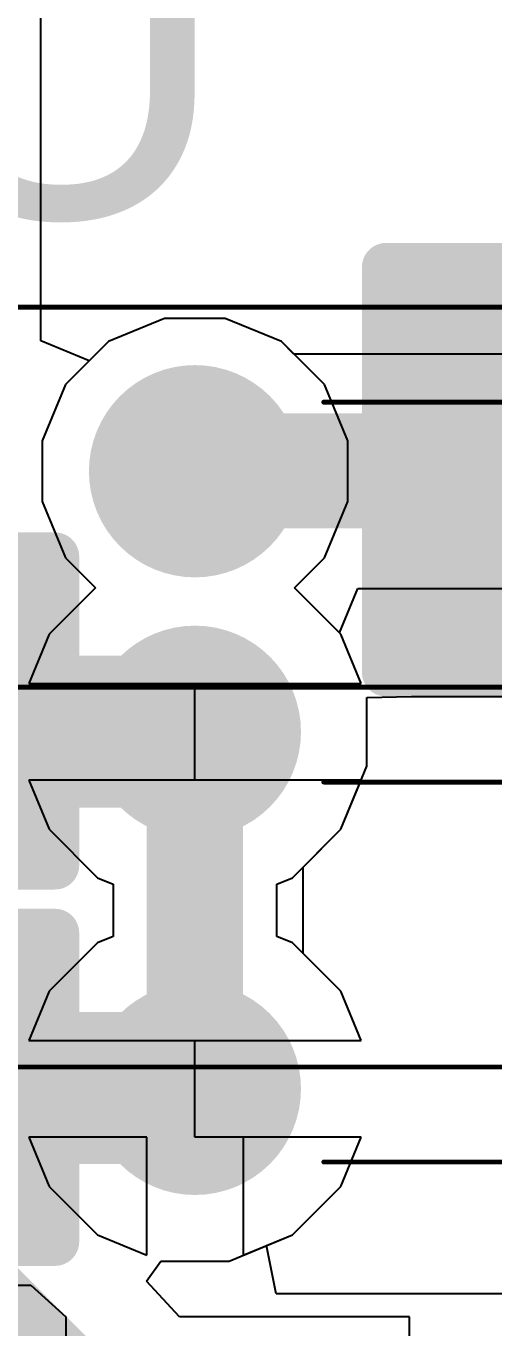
# Model space of a CAD drawing. Header units: inches. Extents: x 0 to 323, y -26 to 38.
# Drawn here: x 8.692 to 9.925, y 4.73 to 8.157 of the extents above; entities that cross this region are included whole.
import ezdxf

# ---------------------------------------------------------------- set-up
doc = ezdxf.new("R2010")
doc.units = ezdxf.units.IN
for name, color, linetype in [('Bottom Layer', 5, 'Continuous'), ('Bottom Overlay', 54, 'Continuous'), ('Bottom Solder', 6, 'Continuous'), ('Drill Drawing', 1, 'Continuous'), ('GND', 76, 'Continuous'), ('Mechanical 3', 76, 'Continuous'), ('Power', 16, 'Continuous'), ('Top Layer', 1, 'Continuous'), ('Top Overlay', 2, 'Continuous'), ('Top Paste', 8, 'Continuous'), ('Top Solder', 216, 'Continuous'), ('Via Holes', 16, 'Continuous')]:
    doc.layers.add(name, color=color, linetype=linetype)
doc.styles.add('Arial', font='', dxfattribs={"height": 0.2})
doc.styles.get('Arial').set_extended_font_data('Arial')

# ---------------------------------------------------------------- blocks, each defined once
blk = doc.blocks.new('C___0402_19')
at = {"layer": 'Top Layer'}
for points in [[(-0.6985, -0.3175), (-0.6985, 0.3175), (-0.2413, 0.3175), (-0.2413, -0.3175)], [(0.2413, -0.3175), (0.2413, 0.3175), (0.6985, 0.3175), (0.6985, -0.3175)]]:
    blk.add_hatch(color=1, dxfattribs=at).paths.add_polyline_path(points)
at = {"layer": 'Top Paste'}
for points in [[(-0.6985, -0.3175), (-0.6985, 0.3175), (-0.2413, 0.3175), (-0.2413, -0.3175)], [(0.2413, -0.3175), (0.2413, 0.3175), (0.6985, 0.3175), (0.6985, -0.3175)]]:
    blk.add_hatch(color=8, dxfattribs=at).paths.add_polyline_path(points)
at = {"layer": 'Top Solder'}
for points in [[(-0.7585, -0.3775), (-0.7585, 0.3775), (-0.1813, 0.3775), (-0.1813, -0.3775)], [(0.1813, -0.3775), (0.1813, 0.3775), (0.7585, 0.3775), (0.7585, -0.3775)]]:
    blk.add_hatch(color=216, dxfattribs=at).paths.add_polyline_path(points)
at = {"layer": 'Top Overlay'}
for points in [[(-0.7874, 0.4064, 0.127, 0.127, 0), (-0.7874, -0.4064, 0.127, 0.127, 0)], [(-0.2794, 0.4064, 0.127, 0.127, 0), (-0.7874, 0.4064, 0.127, 0.127, 0)], [(0.7874, 0.4064, 0.127, 0.127, 0), (0.2794, 0.4064, 0.127, 0.127, 0)], [(0.7874, 0.4064, 0.127, 0.127, 0), (0.7874, -0.4064, 0.127, 0.127, 0)], [(-0.2794, -0.4064, 0.127, 0.127, 0), (-0.7874, -0.4064, 0.127, 0.127, 0)], [(0.7874, -0.4064, 0.127, 0.127, 0), (0.2794, -0.4064, 0.127, 0.127, 0)]]:
    blk.add_lwpolyline(points, format="xyseb", dxfattribs=at)
for points in [[(-0.8191, 0.4064, 0.0635, 0.0635, 1), (-0.7556, 0.4064, 0.0635, 0.0635, 1)], [(-0.8191, 0.4064, 0.0635, 0.0635, 1), (-0.7556, 0.4064, 0.0635, 0.0635, 1)], [(-0.3111, 0.4064, 0.0635, 0.0635, 1), (-0.2477, 0.4064, 0.0635, 0.0635, 1)], [(0.2477, 0.4064, 0.0635, 0.0635, 1), (0.3111, 0.4064, 0.0635, 0.0635, 1)], [(0.7556, 0.4064, 0.0635, 0.0635, 1), (0.8191, 0.4064, 0.0635, 0.0635, 1)], [(0.7556, 0.4064, 0.0635, 0.0635, 1), (0.8191, 0.4064, 0.0635, 0.0635, 1)], [(-0.8191, -0.4064, 0.0635, 0.0635, 1), (-0.7556, -0.4064, 0.0635, 0.0635, 1)], [(-0.8191, -0.4064, 0.0635, 0.0635, 1), (-0.7556, -0.4064, 0.0635, 0.0635, 1)], [(-0.3111, -0.4064, 0.0635, 0.0635, 1), (-0.2477, -0.4064, 0.0635, 0.0635, 1)], [(0.2477, -0.4064, 0.0635, 0.0635, 1), (0.3111, -0.4064, 0.0635, 0.0635, 1)], [(0.7556, -0.4064, 0.0635, 0.0635, 1), (0.8191, -0.4064, 0.0635, 0.0635, 1)], [(0.7556, -0.4064, 0.0635, 0.0635, 1), (0.8191, -0.4064, 0.0635, 0.0635, 1)]]:
    blk.add_lwpolyline(points, format="xyseb", close=True, dxfattribs=at)
blk = doc.blocks.new('C___0402_20')
at = {"layer": 'Top Layer'}
for points in [[(-0.6985, -0.3175), (-0.6985, 0.3175), (-0.2413, 0.3175), (-0.2413, -0.3175)], [(0.2413, -0.3175), (0.2413, 0.3175), (0.6985, 0.3175), (0.6985, -0.3175)]]:
    blk.add_hatch(color=1, dxfattribs=at).paths.add_polyline_path(points)
at = {"layer": 'Top Paste'}
for points in [[(-0.6985, -0.3175), (-0.6985, 0.3175), (-0.2413, 0.3175), (-0.2413, -0.3175)], [(0.2413, -0.3175), (0.2413, 0.3175), (0.6985, 0.3175), (0.6985, -0.3175)]]:
    blk.add_hatch(color=8, dxfattribs=at).paths.add_polyline_path(points)
at = {"layer": 'Top Solder'}
for points in [[(-0.7585, -0.3775), (-0.7585, 0.3775), (-0.1813, 0.3775), (-0.1813, -0.3775)], [(0.1813, -0.3775), (0.1813, 0.3775), (0.7585, 0.3775), (0.7585, -0.3775)]]:
    blk.add_hatch(color=216, dxfattribs=at).paths.add_polyline_path(points)
at = {"layer": 'Top Overlay'}
for points in [[(-0.7874, 0.4064, 0.127, 0.127, 0), (-0.7874, -0.4064, 0.127, 0.127, 0)], [(-0.2794, 0.4064, 0.127, 0.127, 0), (-0.7874, 0.4064, 0.127, 0.127, 0)], [(0.7874, 0.4064, 0.127, 0.127, 0), (0.2794, 0.4064, 0.127, 0.127, 0)], [(0.7874, 0.4064, 0.127, 0.127, 0), (0.7874, -0.4064, 0.127, 0.127, 0)], [(-0.2794, -0.4064, 0.127, 0.127, 0), (-0.7874, -0.4064, 0.127, 0.127, 0)], [(0.7874, -0.4064, 0.127, 0.127, 0), (0.2794, -0.4064, 0.127, 0.127, 0)]]:
    blk.add_lwpolyline(points, format="xyseb", dxfattribs=at)
for points in [[(-0.8191, 0.4064, 0.0635, 0.0635, 1), (-0.7556, 0.4064, 0.0635, 0.0635, 1)], [(-0.8191, 0.4064, 0.0635, 0.0635, 1), (-0.7556, 0.4064, 0.0635, 0.0635, 1)], [(-0.3111, 0.4064, 0.0635, 0.0635, 1), (-0.2477, 0.4064, 0.0635, 0.0635, 1)], [(0.2477, 0.4064, 0.0635, 0.0635, 1), (0.3111, 0.4064, 0.0635, 0.0635, 1)], [(0.7556, 0.4064, 0.0635, 0.0635, 1), (0.8191, 0.4064, 0.0635, 0.0635, 1)], [(0.7556, 0.4064, 0.0635, 0.0635, 1), (0.8191, 0.4064, 0.0635, 0.0635, 1)], [(-0.8191, -0.4064, 0.0635, 0.0635, 1), (-0.7556, -0.4064, 0.0635, 0.0635, 1)], [(-0.8191, -0.4064, 0.0635, 0.0635, 1), (-0.7556, -0.4064, 0.0635, 0.0635, 1)], [(-0.3111, -0.4064, 0.0635, 0.0635, 1), (-0.2477, -0.4064, 0.0635, 0.0635, 1)], [(0.2477, -0.4064, 0.0635, 0.0635, 1), (0.3111, -0.4064, 0.0635, 0.0635, 1)], [(0.7556, -0.4064, 0.0635, 0.0635, 1), (0.8191, -0.4064, 0.0635, 0.0635, 1)], [(0.7556, -0.4064, 0.0635, 0.0635, 1), (0.8191, -0.4064, 0.0635, 0.0635, 1)]]:
    blk.add_lwpolyline(points, format="xyseb", close=True, dxfattribs=at)
blk = doc.blocks.new('C___0603_37')
at = {"layer": 'Top Layer'}
for points in [[(-0.381, 0.4445), (-0.381, -0.4445), (-1.143, -0.4445), (-1.143, 0.4445)], [(1.143, 0.4445), (1.143, -0.4445), (0.381, -0.4445), (0.381, 0.4445)]]:
    blk.add_hatch(color=1, dxfattribs=at).paths.add_polyline_path(points)
at = {"layer": 'Top Paste'}
for points in [[(-0.381, 0.4445), (-0.381, -0.4445), (-1.143, -0.4445), (-1.143, 0.4445)], [(1.143, 0.4445), (1.143, -0.4445), (0.381, -0.4445), (0.381, 0.4445)]]:
    blk.add_hatch(color=8, dxfattribs=at).paths.add_polyline_path(points)
at = {"layer": 'Top Solder'}
for points in [[(-0.321, 0.5045), (-0.321, -0.5045), (-1.203, -0.5045), (-1.203, 0.5045)], [(1.203, 0.5045), (1.203, -0.5045), (0.321, -0.5045), (0.321, 0.5045)]]:
    blk.add_hatch(color=216, dxfattribs=at).paths.add_polyline_path(points)
at = {"layer": 'Top Overlay'}
for points in [[(-1.2446, -0.5334, 0.127, 0.127, 0), (-1.2446, 0.5334, 0.127, 0.127, 0)], [(-1.2446, 0.5334, 0.127, 0.127, 0), (-0.4572, 0.5334, 0.127, 0.127, 0)], [(0.4572, 0.5334, 0.127, 0.127, 0), (1.2446, 0.5334, 0.127, 0.127, 0)], [(1.2446, -0.5334, 0.127, 0.127, 0), (1.2446, 0.5334, 0.127, 0.127, 0)], [(-1.2446, -0.5334, 0.127, 0.127, 0), (-0.4572, -0.5334, 0.127, 0.127, 0)], [(0.4572, -0.5334, 0.127, 0.127, 0), (1.2446, -0.5334, 0.127, 0.127, 0)]]:
    blk.add_lwpolyline(points, format="xyseb", dxfattribs=at)
for points in [[(-1.2764, 0.5334, 0.0635, 0.0635, 1), (-1.2128, 0.5334, 0.0635, 0.0635, 1)], [(-1.2764, 0.5334, 0.0635, 0.0635, 1), (-1.2128, 0.5334, 0.0635, 0.0635, 1)], [(-0.4889, 0.5334, 0.0635, 0.0635, 1), (-0.4254, 0.5334, 0.0635, 0.0635, 1)], [(0.4254, 0.5334, 0.0635, 0.0635, 1), (0.4889, 0.5334, 0.0635, 0.0635, 1)], [(1.2128, 0.5334, 0.0635, 0.0635, 1), (1.2764, 0.5334, 0.0635, 0.0635, 1)], [(1.2128, 0.5334, 0.0635, 0.0635, 1), (1.2764, 0.5334, 0.0635, 0.0635, 1)], [(-1.2764, -0.5334, 0.0635, 0.0635, 1), (-1.2128, -0.5334, 0.0635, 0.0635, 1)], [(-1.2764, -0.5334, 0.0635, 0.0635, 1), (-1.2128, -0.5334, 0.0635, 0.0635, 1)], [(-0.4889, -0.5334, 0.0635, 0.0635, 1), (-0.4254, -0.5334, 0.0635, 0.0635, 1)], [(0.4254, -0.5334, 0.0635, 0.0635, 1), (0.4889, -0.5334, 0.0635, 0.0635, 1)], [(1.2128, -0.5334, 0.0635, 0.0635, 1), (1.2764, -0.5334, 0.0635, 0.0635, 1)], [(1.2128, -0.5334, 0.0635, 0.0635, 1), (1.2764, -0.5334, 0.0635, 0.0635, 1)]]:
    blk.add_lwpolyline(points, format="xyseb", close=True, dxfattribs=at)

msp = doc.modelspace()

# ---------------------------------------------------------------- hatches: boundary and pattern name
at = {"layer": 'Bottom Layer'}
h = msp.add_hatch(color=5, dxfattribs=at)
edge = h.paths.add_edge_path()
edge.add_arc((9.1374, 6.985), 0.25, 0, 360)
h = msp.add_hatch(color=5, dxfattribs=at)
edge = h.paths.add_edge_path()
edge.add_arc((9.1374, 6.2992), 0.25, 0, 360)
h = msp.add_hatch(color=5, dxfattribs=at)
edge = h.paths.add_edge_path()
edge.add_arc((9.1374, 5.3594), 0.25, 0, 360)
at = {"layer": 'Bottom Solder'}
h = msp.add_hatch(color=6, dxfattribs=at)
edge = h.paths.add_edge_path()
edge.add_arc((9.1374, 6.985), 0.15, 0, 360)
h = msp.add_hatch(color=6, dxfattribs=at)
edge = h.paths.add_edge_path()
edge.add_arc((9.1374, 6.2992), 0.15, 0, 360)
h = msp.add_hatch(color=6, dxfattribs=at)
edge = h.paths.add_edge_path()
edge.add_arc((9.1374, 5.3594), 0.15, 0, 360)
at = {"layer": 'GND'}
h = msp.add_hatch(color=76, dxfattribs=at)
edge = h.paths.add_edge_path()
edge.add_arc((9.1374, 6.985), 0.25, 0, 360)
h = msp.add_hatch(color=76, dxfattribs=at)
edge = h.paths.add_edge_path()
edge.add_arc((9.1374, 6.2992), 0.25, 0, 360)
h = msp.add_hatch(color=76, dxfattribs=at)
edge = h.paths.add_edge_path()
edge.add_arc((9.1374, 5.3594), 0.25, 0, 360)
at = {"layer": 'Power'}
h = msp.add_hatch(color=16, dxfattribs=at)
edge = h.paths.add_edge_path()
edge.add_arc((9.1374, 6.985), 0.25, 0, 360)
h = msp.add_hatch(color=16, dxfattribs=at)
edge = h.paths.add_edge_path()
edge.add_arc((9.1374, 6.2992), 0.25, 0, 360)
h = msp.add_hatch(color=16, dxfattribs=at)
edge = h.paths.add_edge_path()
edge.add_arc((9.1374, 5.3594), 0.25, 0, 360)
at = {"layer": 'Top Layer'}
h = msp.add_hatch(color=1, dxfattribs=at)
edge = h.paths.add_edge_path()
edge.add_arc((9.1374, 6.985), 0.25, 0, 360)
h = msp.add_hatch(color=1, dxfattribs=at)
edge = h.paths.add_edge_path()
edge.add_arc((9.1374, 6.2992), 0.25, 0, 360)
h = msp.add_hatch(color=1, dxfattribs=at)
edge = h.paths.add_edge_path()
edge.add_arc((9.1374, 5.3594), 0.25, 0, 360)
at = {"layer": 'Top Solder'}
h = msp.add_hatch(color=216, dxfattribs=at)
edge = h.paths.add_edge_path()
edge.add_arc((9.1374, 6.985), 0.15, 0, 360)
h = msp.add_hatch(color=216, dxfattribs=at)
edge = h.paths.add_edge_path()
edge.add_arc((9.1374, 6.2992), 0.15, 0, 360)
h = msp.add_hatch(color=216, dxfattribs=at)
edge = h.paths.add_edge_path()
edge.add_arc((9.1374, 5.3594), 0.15, 0, 360)
at = {"layer": 'Via Holes'}
h = msp.add_hatch(color=7, dxfattribs=at)
edge = h.paths.add_edge_path()
edge.add_arc((9.1374, 6.985), 0.15, 0, 360)
h = msp.add_hatch(color=7, dxfattribs=at)
edge = h.paths.add_edge_path()
edge.add_arc((9.1374, 6.2992), 0.15, 0, 360)
h = msp.add_hatch(color=7, dxfattribs=at)
edge = h.paths.add_edge_path()
edge.add_arc((9.1374, 5.3594), 0.15, 0, 360)

# ---------------------------------------------------------------- linework, layer by layer
at = {"layer": 'Bottom Layer'}
for p, q in [((8.7316, 7.3279), (8.7316, 10.1765)), ((9.0573, 7.3874), (8.9094, 7.3261)), ((9.2174, 7.3874), (9.0573, 7.3874)), ((9.3653, 7.3261), (9.2174, 7.3874)), ((8.8586, 7.2753), (8.7316, 7.3279)), ((8.9094, 7.3261), (8.8586, 7.2753)), ((9.3981, 7.2933), (9.3653, 7.3261)), ((13.3284, 7.2933), (9.3981, 7.2933)), ((9.5182, 6.5594), (9.5668, 6.6767)), ((9.5668, 6.6767), (10.4181, 6.6767)), ((9.5216, 6.5559), (9.5182, 6.5594)), ((9.5753, 6.4262), (9.5216, 6.5559)), ((9.1374, 6.1722), (9.1374, 6.4262)), ((9.1374, 6.4262), (9.5753, 6.4262)), ((9.5753, 6.1722), (9.1374, 6.1722)), ((9.5216, 6.0425), (9.5753, 6.1722)), ((9.3941, 5.915), (9.5216, 6.0425)), ((9.3532, 5.898), (9.3941, 5.915)), ((9.3532, 5.7606), (9.3532, 5.898)), ((9.3941, 5.7436), (9.3532, 5.7606)), ((9.5216, 5.6161), (9.3941, 5.7436)), ((9.5753, 5.4864), (9.5216, 5.6161)), ((9.1374, 5.2324), (9.1374, 5.4864)), ((9.1374, 5.4864), (9.5753, 5.4864)), ((9.5753, 5.2324), (9.1374, 5.2324)), ((9.5216, 5.1027), (9.5753, 5.2324)), ((9.3941, 4.9752), (9.5216, 5.1027)), ((9.3261, 4.947), (9.3941, 4.9752)), ((9.3513, 4.82), (9.3261, 4.947)), ((10.4031, 4.82), (9.3513, 4.82))]:
    msp.add_line(p, q, dxfattribs=at)
for points in [[(9.1374, 6.985, 0.3, 0.3, 0), (13.3284, 6.985, 0.3, 0.3, 0)], [(8.382, 4.9074, 0.381, 0.381, 0), (8.8189, 4.4704, 0.381, 0.381, 0)]]:
    msp.add_lwpolyline(points, format="xyseb", dxfattribs=at)
msp.add_lwpolyline([(9.0624, 6.985, 0.15, 0.15, 1), (9.2124, 6.985, 0.15, 0.15, 1)], format="xyseb", close=True, dxfattribs=at)
at = {"layer": 'Drill Drawing'}
for points in [[(9.3914, 6.985, 0.0508, 0.0508, 1), (8.8834, 6.985, 0.0508, 0.0508, 1)], [(8.8707, 6.985, 0.0254, 0.0254, 1), (8.8961, 6.985, 0.0254, 0.0254, 1)], [(9.3787, 6.985, 0.0254, 0.0254, 1), (9.4041, 6.985, 0.0254, 0.0254, 1)], [(9.3914, 6.2992, 0.0508, 0.0508, 1), (8.8834, 6.2992, 0.0508, 0.0508, 1)], [(8.8707, 6.2992, 0.0254, 0.0254, 1), (8.8961, 6.2992, 0.0254, 0.0254, 1)], [(9.3787, 6.2992, 0.0254, 0.0254, 1), (9.4041, 6.2992, 0.0254, 0.0254, 1)], [(9.3914, 5.3594, 0.0508, 0.0508, 1), (8.8834, 5.3594, 0.0508, 0.0508, 1)], [(8.8707, 5.3594, 0.0254, 0.0254, 1), (8.8961, 5.3594, 0.0254, 0.0254, 1)], [(9.3787, 5.3594, 0.0254, 0.0254, 1), (9.4041, 5.3594, 0.0254, 0.0254, 1)]]:
    msp.add_lwpolyline(points, format="xyseb", close=True, dxfattribs=at)
at = {"layer": 'GND'}
for p, q in [((9.0573, 7.3874), (8.9094, 7.3261)), ((9.2174, 7.3874), (9.0573, 7.3874)), ((9.3653, 7.3261), (9.2174, 7.3874)), ((8.9094, 7.3261), (8.7963, 7.213)), ((9.4785, 7.213), (9.3653, 7.3261)), ((8.7963, 7.213), (8.735, 7.0651)), ((9.5398, 7.0651), (9.4785, 7.213)), ((8.735, 7.0651), (8.735, 6.905)), ((9.5398, 6.905), (9.5398, 7.0651)), ((8.735, 6.905), (8.7963, 6.7571)), ((9.4785, 6.7571), (9.5398, 6.905)), ((8.7963, 6.7571), (8.8753, 6.678)), ((9.3995, 6.678), (9.4785, 6.7571)), ((8.8753, 6.678), (8.7532, 6.5559)), ((9.5216, 6.5559), (9.3995, 6.678)), ((8.7532, 6.5559), (8.6995, 6.4262)), ((9.5753, 6.4262), (9.5216, 6.5559)), ((8.6995, 6.4262), (9.5753, 6.4262)), ((9.5753, 6.1722), (8.6995, 6.1722)), ((8.6995, 6.1722), (8.7532, 6.0425)), ((9.5216, 6.0425), (9.5753, 6.1722)), ((8.7532, 6.0425), (8.8807, 5.915)), ((9.3941, 5.915), (9.5216, 6.0425)), ((8.8807, 5.915), (8.9216, 5.898)), ((8.9216, 5.898), (8.9216, 5.7606)), ((9.3532, 5.898), (9.3941, 5.915)), ((9.3532, 5.7606), (9.3532, 5.898)), ((8.9216, 5.7606), (8.8807, 5.7436)), ((9.3941, 5.7436), (9.3532, 5.7606)), ((8.8807, 5.7436), (8.7532, 5.6161)), ((9.5216, 5.6161), (9.3941, 5.7436)), ((8.7532, 5.6161), (8.6995, 5.4864)), ((9.5753, 5.4864), (9.5216, 5.6161)), ((8.6995, 5.4864), (9.5753, 5.4864)), ((9.0104, 5.2324), (8.6995, 5.2324)), ((8.6995, 5.2324), (8.7532, 5.1027)), ((9.0104, 4.9215), (9.0104, 5.2324)), ((9.5753, 5.2324), (9.2644, 5.2324)), ((9.2644, 5.2324), (9.2644, 4.9215)), ((9.5216, 5.1027), (9.5753, 5.2324)), ((8.7532, 5.1027), (8.8807, 4.9752)), ((9.3941, 4.9752), (9.5216, 5.1027)), ((8.8807, 4.9752), (9.0104, 4.9215)), ((9.2644, 4.9215), (9.3941, 4.9752))]:
    msp.add_line(p, q, dxfattribs=at)
at = {"layer": 'Mechanical 3'}
for points in [[(7.9992, 7.4168, 0.0127, 0.0127, 0), (11.9716, 7.4168, 0.0127, 0.0127, 0)], [(7.9992, 7.4168, 0.0127, 0.0127, 0), (11.9716, 7.4168, 0.0127, 0.0127, 0)], [(9.4768, 7.1668, 0.0127, 0.0127, 0), (13.4492, 7.1668, 0.0127, 0.0127, 0)], [(9.4768, 7.1668, 0.0127, 0.0127, 0), (13.4492, 7.1668, 0.0127, 0.0127, 0)], [(7.9992, 6.4168, 0.0127, 0.0127, 0), (11.9716, 6.4168, 0.0127, 0.0127, 0)], [(7.9992, 6.4168, 0.0127, 0.0127, 0), (11.9716, 6.4168, 0.0127, 0.0127, 0)], [(9.4768, 6.1668, 0.0127, 0.0127, 0), (13.4492, 6.1668, 0.0127, 0.0127, 0)], [(9.4768, 6.1668, 0.0127, 0.0127, 0), (13.4492, 6.1668, 0.0127, 0.0127, 0)], [(7.9992, 5.4168, 0.0127, 0.0127, 0), (11.9716, 5.4168, 0.0127, 0.0127, 0)], [(7.9992, 5.4168, 0.0127, 0.0127, 0), (11.9716, 5.4168, 0.0127, 0.0127, 0)], [(9.4768, 5.1668, 0.0127, 0.0127, 0), (13.4492, 5.1668, 0.0127, 0.0127, 0)], [(9.4768, 5.1668, 0.0127, 0.0127, 0), (13.4492, 5.1668, 0.0127, 0.0127, 0)]]:
    msp.add_lwpolyline(points, format="xyseb", dxfattribs=at)
for points in [[(9.4736, 7.1668, 0.00635, 0.00635, 1), (9.48, 7.1668, 0.00635, 0.00635, 1)], [(9.4736, 7.1668, 0.00635, 0.00635, 1), (9.48, 7.1668, 0.00635, 0.00635, 1)], [(9.4736, 6.1668, 0.00635, 0.00635, 1), (9.48, 6.1668, 0.00635, 0.00635, 1)], [(9.4736, 6.1668, 0.00635, 0.00635, 1), (9.48, 6.1668, 0.00635, 0.00635, 1)], [(9.4736, 5.1668, 0.00635, 0.00635, 1), (9.48, 5.1668, 0.00635, 0.00635, 1)], [(9.4736, 5.1668, 0.00635, 0.00635, 1), (9.48, 5.1668, 0.00635, 0.00635, 1)]]:
    msp.add_lwpolyline(points, format="xyseb", close=True, dxfattribs=at)
at = {"layer": 'Power'}
for p, q in [((9.0573, 7.3874), (8.9094, 7.3261)), ((9.2174, 7.3874), (9.0573, 7.3874)), ((9.3653, 7.3261), (9.2174, 7.3874)), ((8.9094, 7.3261), (8.7963, 7.213)), ((9.4785, 7.213), (9.3653, 7.3261)), ((8.7963, 7.213), (8.735, 7.0651)), ((9.5398, 7.0651), (9.4785, 7.213)), ((8.735, 7.0651), (8.735, 6.905)), ((9.5398, 6.905), (9.5398, 7.0651)), ((8.735, 6.905), (8.7963, 6.7571)), ((9.4785, 6.7571), (9.5398, 6.905)), ((8.7963, 6.7571), (8.8753, 6.678)), ((9.3995, 6.678), (9.4785, 6.7571)), ((8.8753, 6.678), (8.7532, 6.5559)), ((9.5216, 6.5559), (9.3995, 6.678)), ((8.7532, 6.5559), (8.6995, 6.4262)), ((9.5753, 6.4262), (9.5216, 6.5559)), ((8.6995, 6.4262), (9.5753, 6.4262)), ((9.5753, 6.1722), (8.6995, 6.1722)), ((8.6995, 6.1722), (8.7532, 6.0425)), ((9.5216, 6.0425), (9.5753, 6.1722)), ((8.7532, 6.0425), (8.8807, 5.915)), ((9.3941, 5.915), (9.5216, 6.0425)), ((8.8807, 5.915), (8.9216, 5.898)), ((8.9216, 5.898), (8.9216, 5.7606)), ((9.3532, 5.898), (9.3941, 5.915)), ((9.3532, 5.7606), (9.3532, 5.898)), ((8.9216, 5.7606), (8.8807, 5.7436)), ((9.3941, 5.7436), (9.3532, 5.7606)), ((8.8807, 5.7436), (8.7532, 5.6161)), ((9.5216, 5.6161), (9.3941, 5.7436)), ((8.7532, 5.6161), (8.6995, 5.4864)), ((9.5753, 5.4864), (9.5216, 5.6161)), ((8.6995, 5.4864), (9.5753, 5.4864)), ((9.0104, 5.2324), (8.6995, 5.2324)), ((8.6995, 5.2324), (8.7532, 5.1027)), ((9.0104, 4.9215), (9.0104, 5.2324)), ((9.5753, 5.2324), (9.2644, 5.2324)), ((9.2644, 5.2324), (9.2644, 4.9215)), ((9.5216, 5.1027), (9.5753, 5.2324)), ((8.7532, 5.1027), (8.8807, 4.9752)), ((9.3941, 4.9752), (9.5216, 5.1027)), ((8.8807, 4.9752), (9.0104, 4.9215)), ((9.2644, 4.9215), (9.3941, 4.9752))]:
    msp.add_line(p, q, dxfattribs=at)
at = {"layer": 'Top Layer'}
for p, q in [((9.5906, 6.3894), (9.7079, 6.3921)), ((9.5906, 6.2091), (9.5906, 6.3894)), ((9.7079, 6.3921), (10.1518, 6.3921)), ((9.5216, 6.0425), (9.5906, 6.2091)), ((9.4223, 5.9432), (9.5216, 6.0425)), ((9.4223, 5.7155), (9.4223, 5.9432)), ((9.5216, 5.6161), (9.4223, 5.7155)), ((9.5753, 5.4864), (9.5216, 5.6161)), ((9.1374, 5.2324), (9.1374, 5.4864)), ((9.1374, 5.4864), (9.5753, 5.4864)), ((9.5753, 5.2324), (9.1374, 5.2324)), ((9.5216, 5.1027), (9.5753, 5.2324)), ((9.3941, 4.9752), (9.5216, 5.1027)), ((9.2275, 4.9062), (9.3941, 4.9752)), ((9.0095, 4.8528), (9.0472, 4.9062)), ((9.0472, 4.9062), (9.2275, 4.9062)), ((8.5785, 4.8427), (8.7052, 4.8427)), ((8.7052, 4.8427), (8.7976, 4.7592)), ((9.0965, 4.7592), (9.0095, 4.8528)), ((8.7976, 4.7592), (8.7976, 4.7512)), ((8.7976, 4.7512), (8.7976, 3.6544)), ((9.7024, 4.7592), (9.0965, 4.7592)), ((9.7024, 4.4387), (9.7024, 4.7592))]:
    msp.add_line(p, q, dxfattribs=at)
for points in [[(9.1374, 6.987, 0.3, 0.3, 0), (10.1236, 6.987, 0.3, 0.3, 0)], [(8.4535, 6.2992, 0.4, 0.4, 0), (9.1374, 6.2992, 0.4, 0.4, 0)], [(9.1374, 5.3614, 0.254, 0.254, 0), (9.1374, 6.2992, 0.254, 0.254, 0)], [(8.4535, 5.3614, 0.4, 0.4, 0), (9.1374, 5.3614, 0.4, 0.4, 0)], [(9.1374, 5.3594, 0.254, 0.254, 0), (9.1374, 5.3614, 0.254, 0.254, 0)]]:
    msp.add_lwpolyline(points, format="xyseb", dxfattribs=at)
for points in [[(9.0624, 6.987, 0.15, 0.15, 1), (9.2124, 6.987, 0.15, 0.15, 1)], [(9.0374, 6.2992, 0.2, 0.2, 1), (9.2374, 6.2992, 0.2, 0.2, 1)], [(9.0739, 6.2992, 0.127, 0.127, 1), (9.2009, 6.2992, 0.127, 0.127, 1)], [(9.0374, 5.3614, 0.2, 0.2, 1), (9.2374, 5.3614, 0.2, 0.2, 1)], [(9.0739, 5.3614, 0.127, 0.127, 1), (9.2009, 5.3614, 0.127, 0.127, 1)], [(9.0739, 5.3614, 0.127, 0.127, 1), (9.2009, 5.3614, 0.127, 0.127, 1)], [(9.0739, 5.3594, 0.127, 0.127, 1), (9.2009, 5.3594, 0.127, 0.127, 1)]]:
    msp.add_lwpolyline(points, format="xyseb", close=True, dxfattribs=at)

# ---------------------------------------------------------------- block references
msp.add_blockref('C___0603_37', (10.8856, 6.989))
at = {"rotation": 180}
for name, p in [('C___0402_20', (7.9816, 6.354)), ('C___0402_19', (7.9816, 5.3634))]:
    msp.add_blockref(name, p, dxfattribs=at)

# ---------------------------------------------------------------- texts
at = {"layer": 'Bottom Overlay', "style": 'Arial', "text_generation_flag": 2}
msp.add_text('U2', height=0.9, dxfattribs=at).set_placement((9.2334, 7.6527))

doc.saveas('drawing.dxf')
